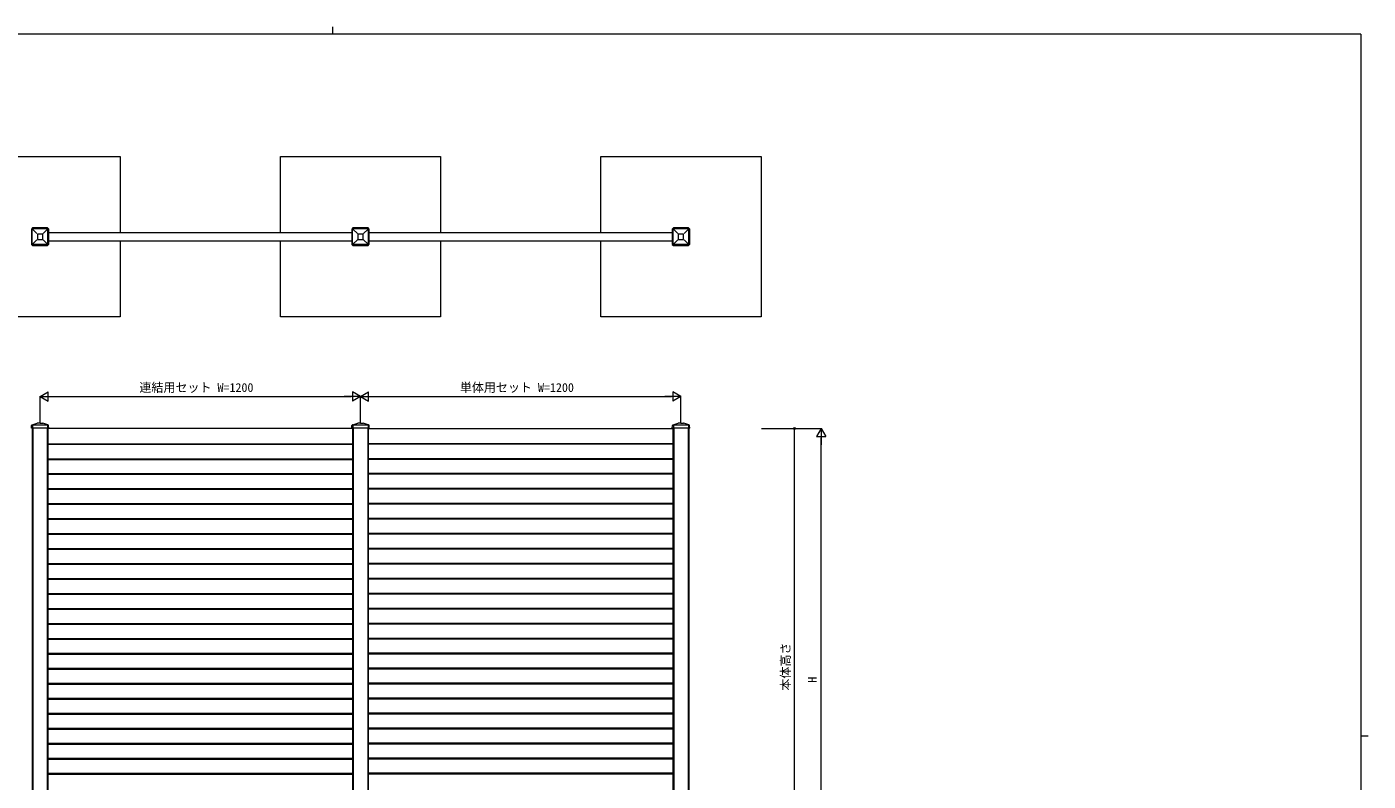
# Model space of a CAD drawing. Units: millimetres, scale not verified. Extents: x -3967 to 3967, y -2821 to 2821.
# Drawn here: x -1233 to 3789, y -2 to 2821 of the extents above; entities that cross this region are included whole.
import ezdxf
from ezdxf.enums import TextEntityAlignment as Align

# ---------------------------------------------------------------- set-up
doc = ezdxf.new("R2010")
doc.units = ezdxf.units.MM
doc.header["$LTSCALE"] = 10
doc.linetypes.add('DOUBLE_CHAIN2', pattern=[12.8, 9, -1, 0.6, -0.6, 0.6, -1])
for name, color, linetype, lineweight in [('0-1_USER1', 4, 'Continuous', 9), ('0-3_YKK_11', 6, 'Continuous', 9), ('0-4_YKK_12', 7, 'Continuous', 9)]:
    doc.layers.add(name, color=color, linetype=linetype, lineweight=lineweight)
doc.styles.add('ＭＳ ゴシック', font='')
doc.styles.get('ＭＳ ゴシック').set_extended_font_data('MS Gothic')

msp = doc.modelspace()

# ---------------------------------------------------------------- linework, layer by layer
at = {"layer": '0-1_USER1'}
for p, q in [((-1212.58, 2068.12), (-1216.58, 2064.12)), ((-1216.58, 2064.12), (-1216.58, 2006.97)), ((-1213.58, 2006.97), (-1213.58, 2064.12)), ((-1155.58, 2068.12), (-1212.58, 2068.12)), ((-1155.58, 2065.12), (-1212.58, 2065.12)), ((-1212.23, 2063.77), (-1195.64, 2047.19)), ((-1155.94, 2063.77), (-1172.52, 2047.19)), ((-1151.58, 2064.12), (-1155.58, 2068.12)), ((-1154.58, 2007.12), (-1154.58, 2064.12)), ((-1151.58, 2007.12), (-1151.58, 2064.12)), ((-12.58, 2068.12), (-16.58, 2064.12)), ((-16.58, 2064.12), (-16.58, 2006.97)), ((-13.58, 2006.97), (-13.58, 2064.12)), ((44.42, 2068.12), (-12.58, 2068.12)), ((44.42, 2065.12), (-12.58, 2065.12)), ((-12.23, 2063.77), (4.36, 2047.19)), ((44.06, 2063.77), (27.48, 2047.19)), ((48.42, 2064.12), (44.42, 2068.12)), ((45.42, 2007.12), (45.42, 2064.12)), ((48.42, 2007.12), (48.42, 2064.12)), ((1187.42, 2068.12), (1183.42, 2064.12)), ((1183.42, 2064.12), (1183.42, 2006.97)), ((1186.42, 2006.97), (1186.42, 2064.12)), ((1244.42, 2068.12), (1187.42, 2068.12)), ((1244.42, 2065.12), (1187.42, 2065.12)), ((1187.77, 2063.77), (1204.36, 2047.19)), ((1244.06, 2063.77), (1227.48, 2047.19)), ((1248.42, 2064.12), (1244.42, 2068.12)), ((1245.42, 2007.12), (1245.42, 2064.12)), ((1248.42, 2007.12), (1248.42, 2064.12)), ((-1212.23, 2007.33), (-1195.64, 2024.06)), ((-1194.08, 2044.62), (-1194.08, 2026.62)), ((-1175.08, 2045.62), (-1193.08, 2045.62)), ((-1193.08, 2025.62), (-1175.08, 2025.62)), ((-1174.08, 2026.62), (-1174.08, 2044.62)), ((-1155.94, 2007.48), (-1172.52, 2024.06)), ((-1151.58, 2051.37), (-16.58, 2051.37)), ((-1151.58, 2019.87), (-16.58, 2019.87)), ((-12.23, 2007.33), (4.36, 2024.06)), ((5.92, 2044.62), (5.92, 2026.62)), ((24.92, 2045.62), (6.92, 2045.62)), ((6.92, 2025.62), (24.92, 2025.62)), ((25.92, 2026.62), (25.92, 2044.62)), ((44.06, 2007.48), (27.48, 2024.06)), ((48.42, 2051.37), (1183.42, 2051.37)), ((48.42, 2019.87), (1183.42, 2019.87)), ((1187.77, 2007.33), (1204.36, 2024.06)), ((1205.92, 2044.62), (1205.92, 2026.62)), ((1224.92, 2045.62), (1206.92, 2045.62)), ((1206.92, 2025.62), (1224.92, 2025.62)), ((1225.92, 2026.62), (1225.92, 2044.62)), ((1244.06, 2007.48), (1227.48, 2024.06)), ((-1216.58, 2006.97), (-1212.58, 2003.12)), ((-1155.58, 2006.12), (-1212.58, 2005.97)), ((-1212.58, 2003.12), (-1155.58, 2003.12)), ((-1155.58, 2003.12), (-1151.58, 2007.12)), ((-16.58, 2006.97), (-12.58, 2003.12)), ((44.42, 2006.12), (-12.58, 2005.97)), ((-12.58, 2003.12), (44.42, 2003.12)), ((44.42, 2003.12), (48.42, 2007.12)), ((1183.42, 2006.97), (1187.42, 2003.12)), ((1244.42, 2006.12), (1187.42, 2005.97)), ((1187.42, 2003.12), (1244.42, 2003.12)), ((1244.42, 2003.12), (1248.42, 2007.12)), ((-1152.28, 1329.65), (-1215.89, 1329.65)), ((-1215.71, 1329.77), (-1213.58, 1330.65)), ((-1214.08, 1318.65), (-1214.08, -561.35)), ((-1213.58, 1330.65), (-1213.55, 1331.3)), ((-1154.58, 1330.65), (-1213.58, 1330.65)), ((-1213.38, 1331.65), (-1154.78, 1331.65)), ((-1213.2, 1331.75), (-1194.15, 1337.62)), ((-1212.58, 1329.65), (-1212.58, 1318.65)), ((-1211.08, 1318.65), (-1211.08, -561.35)), ((-1184.08, 1337.65), (-1194.01, 1337.65)), ((-1184.08, 1337.65), (-1174.16, 1337.65)), ((-1154.97, 1331.75), (-1174.01, 1337.62)), ((-1157.08, 1318.65), (-1157.08, -561.35)), ((-1155.58, 1329.65), (-1155.58, 1318.65)), ((-1154.58, 1330.65), (-1154.62, 1331.3)), ((-1152.45, 1329.77), (-1154.58, 1330.65)), ((-1154.08, -561.35), (-1154.08, 1318.65)), ((-14.08, 1317.65), (-1154.08, 1317.65)), ((-1151.58, 1318.65), (-1152.14, 1329.33)), ((47.72, 1329.65), (-15.89, 1329.65)), ((-15.71, 1329.77), (-13.58, 1330.65)), ((-14.08, 1318.65), (-14.08, -561.35)), ((-13.58, 1330.65), (-13.55, 1331.3)), ((45.42, 1330.65), (-13.58, 1330.65)), ((-13.38, 1331.65), (45.22, 1331.65)), ((-13.2, 1331.75), (5.85, 1337.62)), ((-12.58, 1329.65), (-12.58, 1318.65)), ((-11.08, 1318.65), (-11.08, -561.35)), ((15.92, 1337.65), (5.99, 1337.65)), ((15.92, 1337.65), (25.84, 1337.65)), ((45.03, 1331.75), (25.99, 1337.62)), ((42.92, 1318.65), (42.92, -561.35)), ((44.42, 1329.65), (44.42, 1318.65)), ((45.42, 1330.65), (45.38, 1331.3)), ((47.55, 1329.77), (45.42, 1330.65)), ((45.92, -561.35), (45.92, 1318.65)), ((45.92, 1317.65), (1185.92, 1317.65)), ((48.42, 1318.65), (47.86, 1329.33)), ((1247.72, 1329.65), (1184.11, 1329.65)), ((1184.29, 1329.77), (1186.42, 1330.65)), ((1185.92, 1318.65), (1185.92, -561.35)), ((1186.42, 1330.65), (1186.45, 1331.3)), ((1245.42, 1330.65), (1186.42, 1330.65)), ((1186.62, 1331.65), (1245.22, 1331.65)), ((1186.8, 1331.75), (1205.85, 1337.62)), ((1187.42, 1329.65), (1187.42, 1318.65)), ((1188.92, 1318.65), (1188.92, -561.35)), ((1215.92, 1337.65), (1205.99, 1337.65)), ((1215.92, 1337.65), (1225.84, 1337.65)), ((1245.03, 1331.75), (1225.99, 1337.62)), ((1242.92, 1318.65), (1242.92, -561.35)), ((1244.42, 1329.65), (1244.42, 1318.65)), ((1245.42, 1330.65), (1245.38, 1331.3)), ((1247.55, 1329.77), (1245.42, 1330.65)), ((1245.92, -561.35), (1245.92, 1318.65)), ((1248.42, 1318.65), (1247.86, 1329.33)), ((-1154.08, 1260.15), (-14.08, 1260.15)), ((-1154.08, 1259.67), (-14.08, 1259.67)), ((-1154.08, 1259.08), (-14.08, 1259.08)), ((1185.92, 1260.15), (45.92, 1260.15)), ((1185.92, 1259.67), (45.92, 1259.67)), ((1185.92, 1259.08), (45.92, 1259.08)), ((-1154.08, 1204.59), (-14.08, 1204.59)), ((-1154.08, 1203.33), (-14.08, 1203.33)), ((-1154.08, 1201.4), (-14.08, 1201.4)), ((1185.92, 1204.59), (45.92, 1204.59)), ((1185.92, 1203.33), (45.92, 1203.33)), ((1185.92, 1201.4), (45.92, 1201.4)), ((-1154.08, 1149.44), (-14.08, 1149.44)), ((-1154.08, 1148.18), (-14.08, 1148.18)), ((-1154.08, 1146.25), (-14.08, 1146.25)), ((1185.92, 1149.44), (45.92, 1149.44)), ((1185.92, 1148.18), (45.92, 1148.18)), ((1185.92, 1146.25), (45.92, 1146.25)), ((-1154.08, 1093.34), (-14.08, 1093.34)), ((-1154.08, 1092.08), (-14.08, 1092.08)), ((-1154.08, 1090.15), (-14.08, 1090.15)), ((1185.92, 1093.34), (45.92, 1093.34)), ((1185.92, 1092.08), (45.92, 1092.08)), ((1185.92, 1090.15), (45.92, 1090.15)), ((-1154.08, 1037.24), (-14.08, 1037.24)), ((-1154.08, 1035.98), (-14.08, 1035.98)), ((-1154.08, 1034.05), (-14.08, 1034.05)), ((1185.92, 1037.24), (45.92, 1037.24)), ((1185.92, 1035.98), (45.92, 1035.98)), ((1185.92, 1034.05), (45.92, 1034.05)), ((-1154.08, 981.14), (-14.08, 981.14)), ((-1154.08, 979.88), (-14.08, 979.88)), ((-1154.08, 977.95), (-14.08, 977.95)), ((1185.92, 981.14), (45.92, 981.14)), ((1185.92, 979.88), (45.92, 979.88)), ((1185.92, 977.95), (45.92, 977.95)), ((-1154.08, 925.04), (-14.08, 925.04)), ((-1154.08, 923.78), (-14.08, 923.78)), ((-1154.08, 921.85), (-14.08, 921.85)), ((1185.92, 925.04), (45.92, 925.04)), ((1185.92, 923.78), (45.92, 923.78)), ((1185.92, 921.85), (45.92, 921.85)), ((-1154.08, 868.94), (-14.08, 868.94)), ((-1154.08, 867.68), (-14.08, 867.68)), ((-1154.08, 865.75), (-14.08, 865.75)), ((1185.92, 868.94), (45.92, 868.94)), ((1185.92, 867.68), (45.92, 867.68)), ((1185.92, 865.75), (45.92, 865.75)), ((-1154.08, 812.84), (-14.08, 812.84)), ((-1154.08, 811.58), (-14.08, 811.58)), ((-1154.08, 809.65), (-14.08, 809.65)), ((1185.92, 812.84), (45.92, 812.84)), ((1185.92, 811.58), (45.92, 811.58)), ((1185.92, 809.65), (45.92, 809.65)), ((-1154.08, 756.74), (-14.08, 756.74)), ((-1154.08, 755.48), (-14.08, 755.48)), ((-1154.08, 753.55), (-14.08, 753.55)), ((1185.92, 756.74), (45.92, 756.74)), ((1185.92, 755.48), (45.92, 755.48)), ((1185.92, 753.55), (45.92, 753.55)), ((-1154.08, 700.64), (-14.08, 700.64)), ((-1154.08, 699.38), (-14.08, 699.38)), ((-1154.08, 697.45), (-14.08, 697.45)), ((1185.92, 700.64), (45.92, 700.64)), ((1185.92, 699.38), (45.92, 699.38)), ((1185.92, 697.45), (45.92, 697.45)), ((-1154.08, 644.54), (-14.08, 644.54)), ((-1154.08, 643.28), (-14.08, 643.28)), ((-1154.08, 641.35), (-14.08, 641.35)), ((1185.92, 644.54), (45.92, 644.54)), ((1185.92, 643.28), (45.92, 643.28)), ((1185.92, 641.35), (45.92, 641.35)), ((-1154.08, 588.44), (-14.08, 588.44)), ((-1154.08, 587.18), (-14.08, 587.18)), ((-1154.08, 585.25), (-14.08, 585.25)), ((1185.92, 588.44), (45.92, 588.44)), ((1185.92, 587.18), (45.92, 587.18)), ((1185.92, 585.25), (45.92, 585.25)), ((-1154.08, 532.34), (-14.08, 532.34)), ((-1154.08, 531.08), (-14.08, 531.08)), ((-1154.08, 529.15), (-14.08, 529.15)), ((1185.92, 532.34), (45.92, 532.34)), ((1185.92, 531.08), (45.92, 531.08)), ((1185.92, 529.15), (45.92, 529.15)), ((-1154.08, 476.24), (-14.08, 476.24)), ((-1154.08, 474.98), (-14.08, 474.98)), ((-1154.08, 473.05), (-14.08, 473.05)), ((1185.92, 476.24), (45.92, 476.24)), ((1185.92, 474.98), (45.92, 474.98)), ((1185.92, 473.05), (45.92, 473.05)), ((-1154.08, 420.14), (-14.08, 420.14)), ((-1154.08, 418.88), (-14.08, 418.88)), ((-1154.08, 416.95), (-14.08, 416.95)), ((1185.92, 420.14), (45.92, 420.14)), ((1185.92, 418.88), (45.92, 418.88)), ((1185.92, 416.95), (45.92, 416.95)), ((-1154.08, 364.04), (-14.08, 364.04)), ((-1154.08, 362.78), (-14.08, 362.78)), ((-1154.08, 360.85), (-14.08, 360.85)), ((1185.92, 364.04), (45.92, 364.04)), ((1185.92, 362.78), (45.92, 362.78)), ((1185.92, 360.85), (45.92, 360.85)), ((-1154.08, 307.94), (-14.08, 307.94)), ((-1154.08, 306.68), (-14.08, 306.68)), ((-1154.08, 304.75), (-14.08, 304.75)), ((1185.92, 307.94), (45.92, 307.94)), ((1185.92, 306.68), (45.92, 306.68)), ((1185.92, 304.75), (45.92, 304.75)), ((-1154.08, 251.84), (-14.08, 251.84)), ((1185.92, 251.84), (45.92, 251.84)), ((-1154.08, 250.58), (-14.08, 250.58)), ((-1154.08, 248.65), (-14.08, 248.65)), ((1185.92, 250.58), (45.92, 250.58)), ((1185.92, 248.65), (45.92, 248.65)), ((-1154.08, 195.74), (-14.08, 195.74)), ((-1154.08, 194.48), (-14.08, 194.48)), ((-1154.08, 192.55), (-14.08, 192.55)), ((1185.92, 195.74), (45.92, 195.74)), ((1185.92, 194.48), (45.92, 194.48)), ((1185.92, 192.55), (45.92, 192.55)), ((-1154.08, 139.64), (-14.08, 139.64)), ((-1154.08, 138.38), (-14.08, 138.38)), ((-1154.08, 136.45), (-14.08, 136.45)), ((1185.92, 139.64), (45.92, 139.64)), ((1185.92, 138.38), (45.92, 138.38)), ((1185.92, 136.45), (45.92, 136.45)), ((-1154.08, 83.54), (-14.08, 83.54)), ((-1154.08, 82.28), (-14.08, 82.28)), ((-1154.08, 80.35), (-14.08, 80.35)), ((1185.92, 83.54), (45.92, 83.54)), ((1185.92, 82.28), (45.92, 82.28)), ((1185.92, 80.35), (45.92, 80.35)), ((-1154.08, 27.44), (-14.08, 27.44)), ((-1154.08, 26.18), (-14.08, 26.18)), ((-1154.08, 24.25), (-14.08, 24.25)), ((1185.92, 27.44), (45.92, 27.44)), ((1185.92, 26.18), (45.92, 26.18)), ((1185.92, 24.25), (45.92, 24.25))]:
    msp.add_line(p, q, dxfattribs=at)
at = {"layer": '0-1_USER1', "linetype": 'DOUBLE_CHAIN2'}
msp.add_line((48.42, 2019.87), (1183.42, 2019.87), dxfattribs=at)
at = {"layer": '0-1_USER1'}
for points in [[(-884.08, 2019.87), (-884.08, 1735.62), (-1484.08, 1735.62), (-1484.08, 2335.62), (-884.08, 2335.62), (-884.08, 2051.37)], [(-284.08, 2051.37), (-284.08, 2335.62), (315.92, 2335.62), (315.92, 2051.37)], [(915.92, 2051.37), (915.92, 2335.62), (1515.92, 2335.62), (1515.92, 1735.62), (915.92, 1735.62), (915.92, 2019.87)], [(315.92, 2019.87), (315.92, 1735.62), (-284.08, 1735.62), (-284.08, 2019.87)], [(-1151.58, 1318.65), (-1216.58, 1318.65), (-1216.02, 1329.33)], [(48.42, 1318.65), (-16.58, 1318.65), (-16.02, 1329.33)], [(1248.42, 1318.65), (1183.42, 1318.65), (1183.98, 1329.33)]]:
    msp.add_lwpolyline(points, dxfattribs=at)
for centre, radius, start, end in [((-1212.58, 2064.12), 1, 90, 180), ((-1155.58, 2064.12), 1, 0, 90), ((-12.58, 2064.12), 1, 90, 180), ((44.42, 2064.12), 1, 0, 90), ((1187.42, 2064.12), 1, 90, 180), ((1244.42, 2064.12), 1, 0, 90), ((-1193.08, 2044.62), 1, 90, 180), ((-1193.08, 2026.62), 1, 180, 270), ((-1175.08, 2044.62), 1, 0, 90), ((-1175.08, 2026.62), 1, 270, 0), ((6.92, 2044.62), 1, 90, 180), ((6.92, 2026.62), 1, 180, 270), ((24.92, 2044.62), 1, 0, 90), ((24.92, 2026.62), 1, 270, 0), ((1206.92, 2044.62), 1, 90, 180), ((1206.92, 2026.62), 1, 180, 270), ((1224.92, 2044.62), 1, 0, 90), ((1224.92, 2026.62), 1, 270, 0), ((-1212.58, 2006.97), 1, 180, 270), ((-1155.58, 2007.12), 1, 270, 0), ((-12.58, 2006.97), 1, 180, 270), ((44.42, 2007.12), 1, 270, 0), ((1187.42, 2006.97), 1, 180, 270), ((1244.42, 2007.12), 1, 270, 0), ((-1215.52, 1329.3), 0.5, 112.42221, 177), ((-1213.05, 1331.27), 0.5, 107.14612, 177), ((-1194.01, 1337.15), 0.5, 90, 107.14612), ((-1174.16, 1337.15), 0.5, 72.85388, 90), ((-1155.12, 1331.27), 0.5, 3, 72.85388), ((-1152.64, 1329.3), 0.5, 3, 67.57779), ((-15.52, 1329.3), 0.5, 112.42221, 177), ((-13.05, 1331.27), 0.5, 107.14612, 177), ((5.99, 1337.15), 0.5, 90, 107.14612), ((25.84, 1337.15), 0.5, 72.85388, 90), ((44.88, 1331.27), 0.5, 3, 72.85388), ((47.36, 1329.3), 0.5, 3, 67.57779), ((1184.48, 1329.3), 0.5, 112.42221, 177), ((1186.95, 1331.27), 0.5, 107.14612, 177), ((1205.99, 1337.15), 0.5, 90, 107.14612), ((1225.84, 1337.15), 0.5, 72.85388, 90), ((1244.88, 1331.27), 0.5, 3, 72.85388), ((1247.36, 1329.3), 0.5, 3, 67.57779)]:
    msp.add_arc(centre, radius, start, end, dxfattribs=at)
at = {"layer": '0-3_YKK_11'}
for p, q in [((-1184.08, 1437.65), (-1153.77, 1455.15)), ((-1184.08, 1338.65), (-1184.08, 1438.65)), ((-1184.08, 1437.65), (-1153.77, 1420.15)), ((-1184.08, 1437.65), (-1123.46, 1437.65)), ((-1153.77, 1420.15), (-1153.77, 1455.15)), ((-1149.08, 1437.65), (-19.08, 1437.65)), ((15.92, 1437.65), (-44.7, 1437.65)), ((15.92, 1437.65), (-14.39, 1455.15)), ((-14.39, 1455.15), (-14.39, 1420.15)), ((15.92, 1437.65), (-14.39, 1420.15)), ((15.92, 1437.65), (46.23, 1455.15)), ((15.92, 1338.65), (15.92, 1438.65)), ((15.92, 1338.65), (15.92, 1438.65)), ((15.92, 1437.65), (46.23, 1420.15)), ((15.92, 1437.65), (76.54, 1437.65)), ((46.23, 1420.15), (46.23, 1455.15)), ((50.92, 1437.65), (1180.92, 1437.65)), ((1215.92, 1437.65), (1155.3, 1437.65)), ((1215.92, 1437.65), (1185.61, 1455.15)), ((1185.61, 1455.15), (1185.61, 1420.15)), ((1215.92, 1437.65), (1185.61, 1420.15)), ((1215.92, 1338.65), (1215.92, 1438.65)), ((1516.92, 1317.65), (1741.92, 1317.65)), ((1516.92, 1317.65), (1641.92, 1317.65)), ((1640.92, -481.35), (1640.92, 1317.65)), ((1740.92, 1317.65), (1723.42, 1287.33)), ((1740.92, 1317.65), (1758.42, 1287.33)), ((1740.92, 1317.65), (1740.92, 1257.02)), ((1723.42, 1287.33), (1758.42, 1287.33)), ((1740.92, -526.35), (1740.92, 1282.65))]:
    msp.add_line(p, q, dxfattribs=at)
msp.add_circle((1640.92, 1317.65), 4.25, dxfattribs=at)
at = {"layer": '0-4_YKK_12'}
for p, q in [((-88.94, 2821), (-88.94, 2793)), ((3760.92, 2793), (-3939.08, 2793)), ((3760.92, 2793), (3760.92, -2457)), ((3760.92, 168), (3788.92, 168))]:
    msp.add_line(p, q, dxfattribs=at)

# ---------------------------------------------------------------- texts
at = {"layer": '0-3_YKK_11', "style": 'ＭＳ ゴシック'}
for s, p in [('連結用セット W=1200', (-812.08, 1444.65)), ('単体用セット W=1200', (387.92, 1444.65))]:
    msp.add_text(s, height=32.99, dxfattribs=at).set_placement(p, align=Align.BOTTOM_LEFT)
for s, p in [('本体高さ', (1633.92, 336.55)), ('H', (1733.92, 366.15))]:
    msp.add_text(s, height=32.99, rotation=90, dxfattribs=at).set_placement(p, align=Align.BOTTOM_LEFT)

doc.saveas('drawing.dxf')
